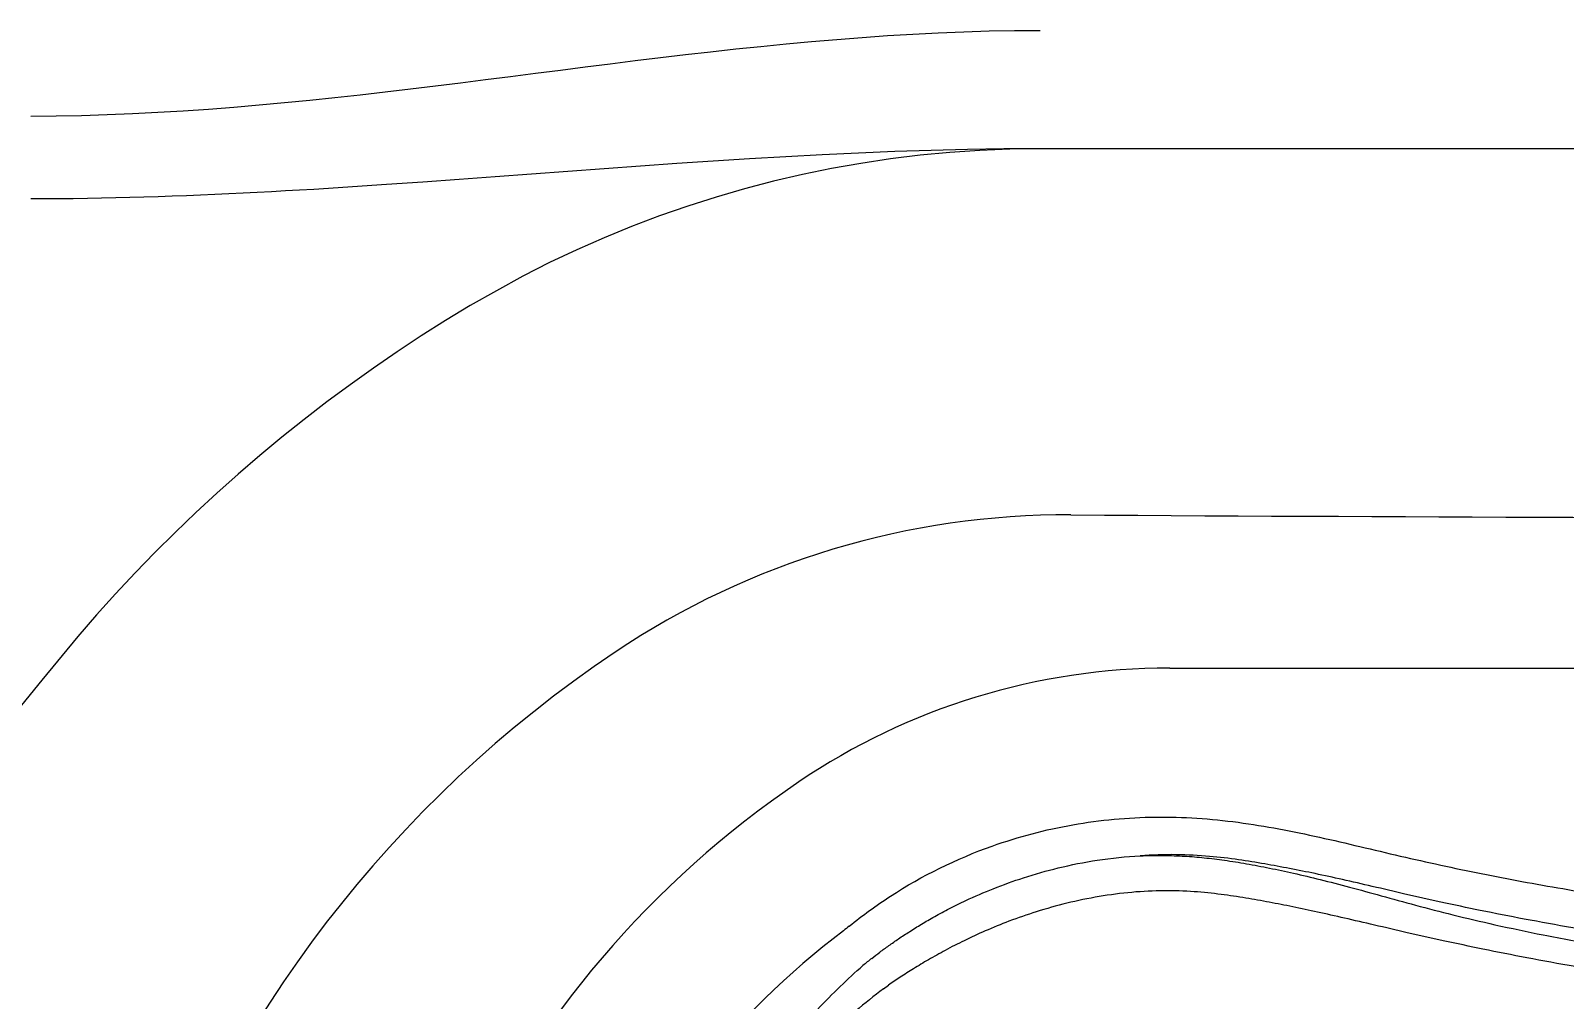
# Model space of a CAD drawing. Extents: x 832 to 912, y 781 to 934.
# Drawn here: x 857.81 to 863.18, y 804.02 to 807.41 of the extents above; entities that cross this region are included whole.
import ezdxf

# ---------------------------------------------------------------- set-up
doc = ezdxf.new("R2010")
doc.units = 0
doc.header["$MEASUREMENT"] = 0
doc.layers.add('1', color=4, linetype='Continuous')
doc.layers.add('SPA', color=2, linetype='Continuous')

# ---------------------------------------------------------------- blocks, each defined once
blk = doc.blocks.new('main_control')
at = {"color": 4, "linetype": 'Continuous'}
blk.add_arc((8.171, 15.6926), 2.952, 127.2, 238.6532, dxfattribs=at)
at = {"color": 3, "linetype": 'Continuous'}
for centre, radius, start, end in [((7.4918, 16.7156), 1.7282, 128.8908, 129.7699), ((6.9329, 17.3713), 0.7299, 127.8492, 130.9543), ((8.171, 15.6926), 2.7062, 127.4319, 132.6834)]:
    blk.add_arc(centre, radius, start, end, dxfattribs=at)
at = {"color": 4, "linetype": 'Continuous', "start_tangent": (0.778346, 0.627835), "end_tangent": (0.778346, -0.627835)}
blk.add_spline([(6.4067, 18.0607), (6.5509, 18.1651), (6.9064, 18.3403), (7.1886, 18.4146), (7.4772, 18.4415), (7.622, 18.4378), (7.7661, 18.4232), (8.0511, 18.371), (8.3332, 18.3054), (8.6163, 18.2441), (8.9013, 18.1914), (9.1877, 18.1468), (9.7636, 18.0789), (10.3417, 18.037), (10.921, 18.0226), (11.5002, 18.037), (12.0783, 18.0789), (12.6542, 18.1468), (12.9406, 18.1914), (13.2256, 18.2441), (13.5087, 18.3054), (13.7908, 18.371), (14.0758, 18.4232), (14.2199, 18.4378), (14.3647, 18.4415), (14.6533, 18.4146), (14.9355, 18.3403), (15.291, 18.1651), (15.4352, 18.0607)], degree=3, dxfattribs=at)
at = {"color": 3, "linetype": 'Continuous'}
for points, start_tangent, end_tangent in [([(6.8141, 18.1498), (6.9103, 18.1913), (7.016, 18.2294), (7.137, 18.2638), (7.2739, 18.2908), (7.4239, 18.306)], (0.906905, 0.421336), (0.998732, 0.050343)), ([(14.2226, 18.3076), (14.113, 18.2973), (14.0179, 18.2833), (13.9296, 18.2679), (13.8415, 18.251), (13.7496, 18.2317), (13.6508, 18.2095), (13.5433, 18.1844), (13.4266, 18.1576), (13.2985, 18.1298), (13.1563, 18.1008), (13, 18.0713), (12.8303, 18.0419), (12.6461, 18.0131), (12.445, 17.9852), (12.2258, 17.9588), (11.9868, 17.9349), (11.7259, 17.9144), (11.4408, 17.8986), (11.128, 17.8891), (10.7837, 17.8881), (10.4262, 17.8976), (10.1003, 17.9155), (9.813, 17.9388), (9.5576, 17.9655), (9.3285, 17.9943), (9.1224, 18.0242), (8.9361, 18.0546), (8.7666, 18.0851), (8.6128, 18.1153), (8.4745, 18.1444), (8.3496, 18.1725), (8.2352, 18.1992), (8.1309, 18.2232), (8.0356, 18.2438), (7.9464, 18.2617), (7.8591, 18.2776), (7.7681, 18.2922), (7.6667, 18.3042), (7.5507, 18.3101), (7.4239, 18.306)], (-0.998263, -0.058913), (-0.997198, -0.074805)), ([(7.4239, 18.306), (7.5058, 18.3074), (7.5793, 18.3049), (7.6478, 18.2994), (7.7183, 18.2907), (7.7953, 18.2785), (7.8757, 18.2633), (7.9603, 18.2453), (8.0535, 18.2233), (8.1558, 18.1969), (8.2663, 18.1667), (8.386, 18.1339), (8.5172, 18.1), (8.6642, 18.0654), (8.8332, 18.0298), (9.0266, 17.9942), (9.2423, 17.9604), (9.4809, 17.93), (9.7442, 17.9044), (10.0325, 17.8848), (10.3505, 17.8715), (10.7079, 17.8647), (11.0971, 17.8646), (11.4786, 17.8718), (11.8192, 17.8861), (12.1198, 17.9065), (12.3883, 17.9324), (12.6286, 17.9625), (12.8449, 17.9957), (13.0391, 18.0314), (13.211, 18.0683), (13.3643, 18.1062), (13.5032, 18.1442), (13.6288, 18.1803), (13.7408, 18.2116), (13.8418, 18.2377), (13.935, 18.2596), (14.0242, 18.2782), (14.1168, 18.2944), (14.2226, 18.3076)], (0.998947, 0.045889), (0.995667, 0.09299)), ([(6.4851, 17.9477), (6.5137, 17.9696), (6.545, 17.9924), (6.5792, 18.0162), (6.617, 18.041), (6.6588, 18.067), (6.7053, 18.0938), (6.7568, 18.1215), (6.8141, 18.1498)], (0.788581, 0.61493), (0.904701, 0.426048)), ([(8.9442, 17.919), (8.7758, 17.9498), (8.6221, 17.9801), (8.4832, 18.0094), (8.3575, 18.0375), (8.2425, 18.0641), (8.1378, 18.0884), (8.0436, 18.1096), (7.9573, 18.1279), (7.8753, 18.1439), (7.7932, 18.1583), (7.7071, 18.1711), (7.6126, 18.1807), (7.5076, 18.184), (7.3951, 18.1785), (7.2803, 18.1637), (7.1673, 18.1403), (7.0606, 18.1105), (6.9651, 18.0774), (6.882, 18.0435), (6.8084, 18.0096), (6.7423, 17.9757), (6.6834, 17.9428), (6.6313, 17.9115), (6.5849, 17.8818), (6.5434, 17.854)], (-0.985022, 0.172429), (-0.825889, -0.563832)), ([(5.4818, 15.9954), (5.5179, 16.2626), (5.5735, 16.4978), (5.6425, 16.7029), (5.7174, 16.8811), (5.7945, 17.0392), (5.8721, 17.1821), (5.9496, 17.3115), (6.024, 17.4253), (6.0942, 17.524), (6.1595, 17.6094), (6.2241, 17.6884), (6.2956, 17.7688), (6.3752, 17.85), (6.4545, 17.9226)], (0.087254, 0.996186), (0.75478, 0.655977))]:
    blk.add_spline(points, degree=3, dxfattribs=dict(at, start_tangent=start_tangent, end_tangent=end_tangent))
at = {"layer": '1', "color": 3}
blk.add_line((6.5261, 17.8415), (6.5434, 17.854), dxfattribs=at)
blk = doc.blocks.new('2010SOVEREIGN')
at = {"layer": '1', "color": 2}
blk.add_line((29.4351, 7.2136), (36.2226, 7.2136), dxfattribs=at)
at = {"layer": '1', "color": 3}
for centre, radius, start, end in [((29.0732, 4.9159), 2.833, 89.6651, 123.8154), ((33.0588, 686.7624), 679.0252, 269.665095, 270.2966438), ((29.8789, 3.713), 4.2807, 123.8154, 197.317)]:
    blk.add_arc(centre, radius, start, end, dxfattribs=at)
at = {"layer": '1', "color": 2}
for centre, radius, start, end in [((29.4351, 4.8996), 2.314, 90, 124.0799), ((30.0614, 3.9738), 3.4317, 124.0799, 246.5906)]:
    blk.add_arc(centre, radius, start, end, dxfattribs=at)
at = {"layer": 'SPA', "color": 3, "linetype": 'Continuous'}
for points in [[(28.9819, 9.4409), (28.8929, 9.4403), (28.804, 9.4387), (28.715, 9.436), (28.6261, 9.4324), (28.5373, 9.4279), (28.4485, 9.4225), (28.3598, 9.4164), (28.2712, 9.4095), (28.1827, 9.402), (28.0943, 9.3938), (28.0061, 9.3851), (27.9179, 9.3759), (27.8299, 9.3662), (27.7421, 9.3562), (27.6544, 9.3458), (27.5668, 9.3352), (27.4794, 9.3244), (27.392, 9.3134), (27.3047, 9.3023), (27.2174, 9.2912), (27.1301, 9.2801), (27.0428, 9.269), (26.9554, 9.258), (26.868, 9.2472), (26.7804, 9.2366), (26.6927, 9.2262), (26.6048, 9.2162), (26.5168, 9.2065), (26.4287, 9.1973), (26.3405, 9.1886), (26.2521, 9.1804), (26.1636, 9.1729), (26.075, 9.166), (25.9863, 9.1599), (25.8975, 9.1545), (25.8087, 9.15), (25.7198, 9.1464), (25.6308, 9.1438), (25.4529, 9.1416)], [(28.9819, 9.0283), (28.8548, 9.0276), (28.7277, 9.0257), (28.6006, 9.0226), (28.4736, 9.0184), (28.3466, 9.0133), (28.2196, 9.0073), (28.0926, 9.0005), (27.9657, 8.993), (27.8387, 8.985), (27.7118, 8.9765), (27.5849, 8.9676), (27.458, 8.9584), (27.3311, 8.949), (27.2042, 8.9396), (27.0773, 8.9302), (26.9504, 8.9208), (26.8235, 8.9117), (26.6966, 8.9029), (26.4427, 8.8865)], [(26.4427, 8.8865), (26.3932, 8.8836), (26.3438, 8.8808), (26.2943, 8.878), (26.2448, 8.8754), (26.1954, 8.8729), (26.1459, 8.8705), (26.0964, 8.8682), (26.0469, 8.8661), (25.9975, 8.8641), (25.948, 8.8623), (25.8985, 8.8606), (25.849, 8.859), (25.7995, 8.8576), (25.75, 8.8564), (25.7005, 8.8554), (25.651, 8.8545), (25.6015, 8.8538), (25.5519, 8.8533), (25.4529, 8.8529)]]:
    blk.add_lwpolyline(points, dxfattribs=at)
at = {"layer": 'SPA', "color": 2, "linetype": 'Continuous'}
for points in [[(28.9819, 9.0283), (28.8765, 9.0267), (28.7715, 9.0224), (28.6669, 9.0153), (28.5627, 9.0054), (28.4589, 8.9928), (28.3557, 8.9774), (28.2531, 8.9593), (28.1511, 8.9384), (28.0497, 8.9149), (27.949, 8.8887), (27.8491, 8.8598), (27.7499, 8.8282), (27.6515, 8.7939), (27.554, 8.757), (27.4574, 8.7174), (27.3618, 8.6752), (27.2671, 8.6304), (27.1734, 8.583), (26.9894, 8.4804)], [(32.8291, 9.0283), (32.6369, 9.0283), (32.4446, 9.0283), (32.2524, 9.0283), (32.0602, 9.0283), (31.868, 9.0283), (31.6757, 9.0283), (31.4834, 9.0283), (31.2912, 9.0283), (31.0989, 9.0283), (30.9066, 9.0283), (30.7142, 9.0283), (30.5219, 9.0283), (30.3295, 9.0283), (30.1371, 9.0283), (29.9446, 9.0283), (29.7522, 9.0283), (29.5597, 9.0283), (29.3671, 9.0283), (28.9819, 9.0283)], [(26.9894, 8.4804), (26.9032, 8.4281), (26.8181, 8.3742), (26.7341, 8.3188), (26.6511, 8.262), (26.5693, 8.2037), (26.4886, 8.144), (26.4091, 8.0829), (26.3308, 8.0204), (26.2537, 7.9565), (26.1778, 7.8914), (26.1032, 7.8249), (26.0298, 7.7571), (25.9578, 7.688), (25.8871, 7.6178), (25.8177, 7.5462), (25.7496, 7.4735), (25.683, 7.3996), (25.6177, 7.3246), (25.4916, 7.1711)], [(25.4916, 7.1711), (25.3333, 6.9778)]]:
    blk.add_lwpolyline(points, dxfattribs=at)
at = {"layer": '1', "color": 1}
blk.add_blockref('main_control', (21.9081, -11.7484), dxfattribs=at)

msp = doc.modelspace()

# ---------------------------------------------------------------- block references
at = {"layer": '1'}
msp.add_blockref('2010SOVEREIGN', (832.36, 797.97), dxfattribs=at)

doc.saveas('drawing.dxf')
